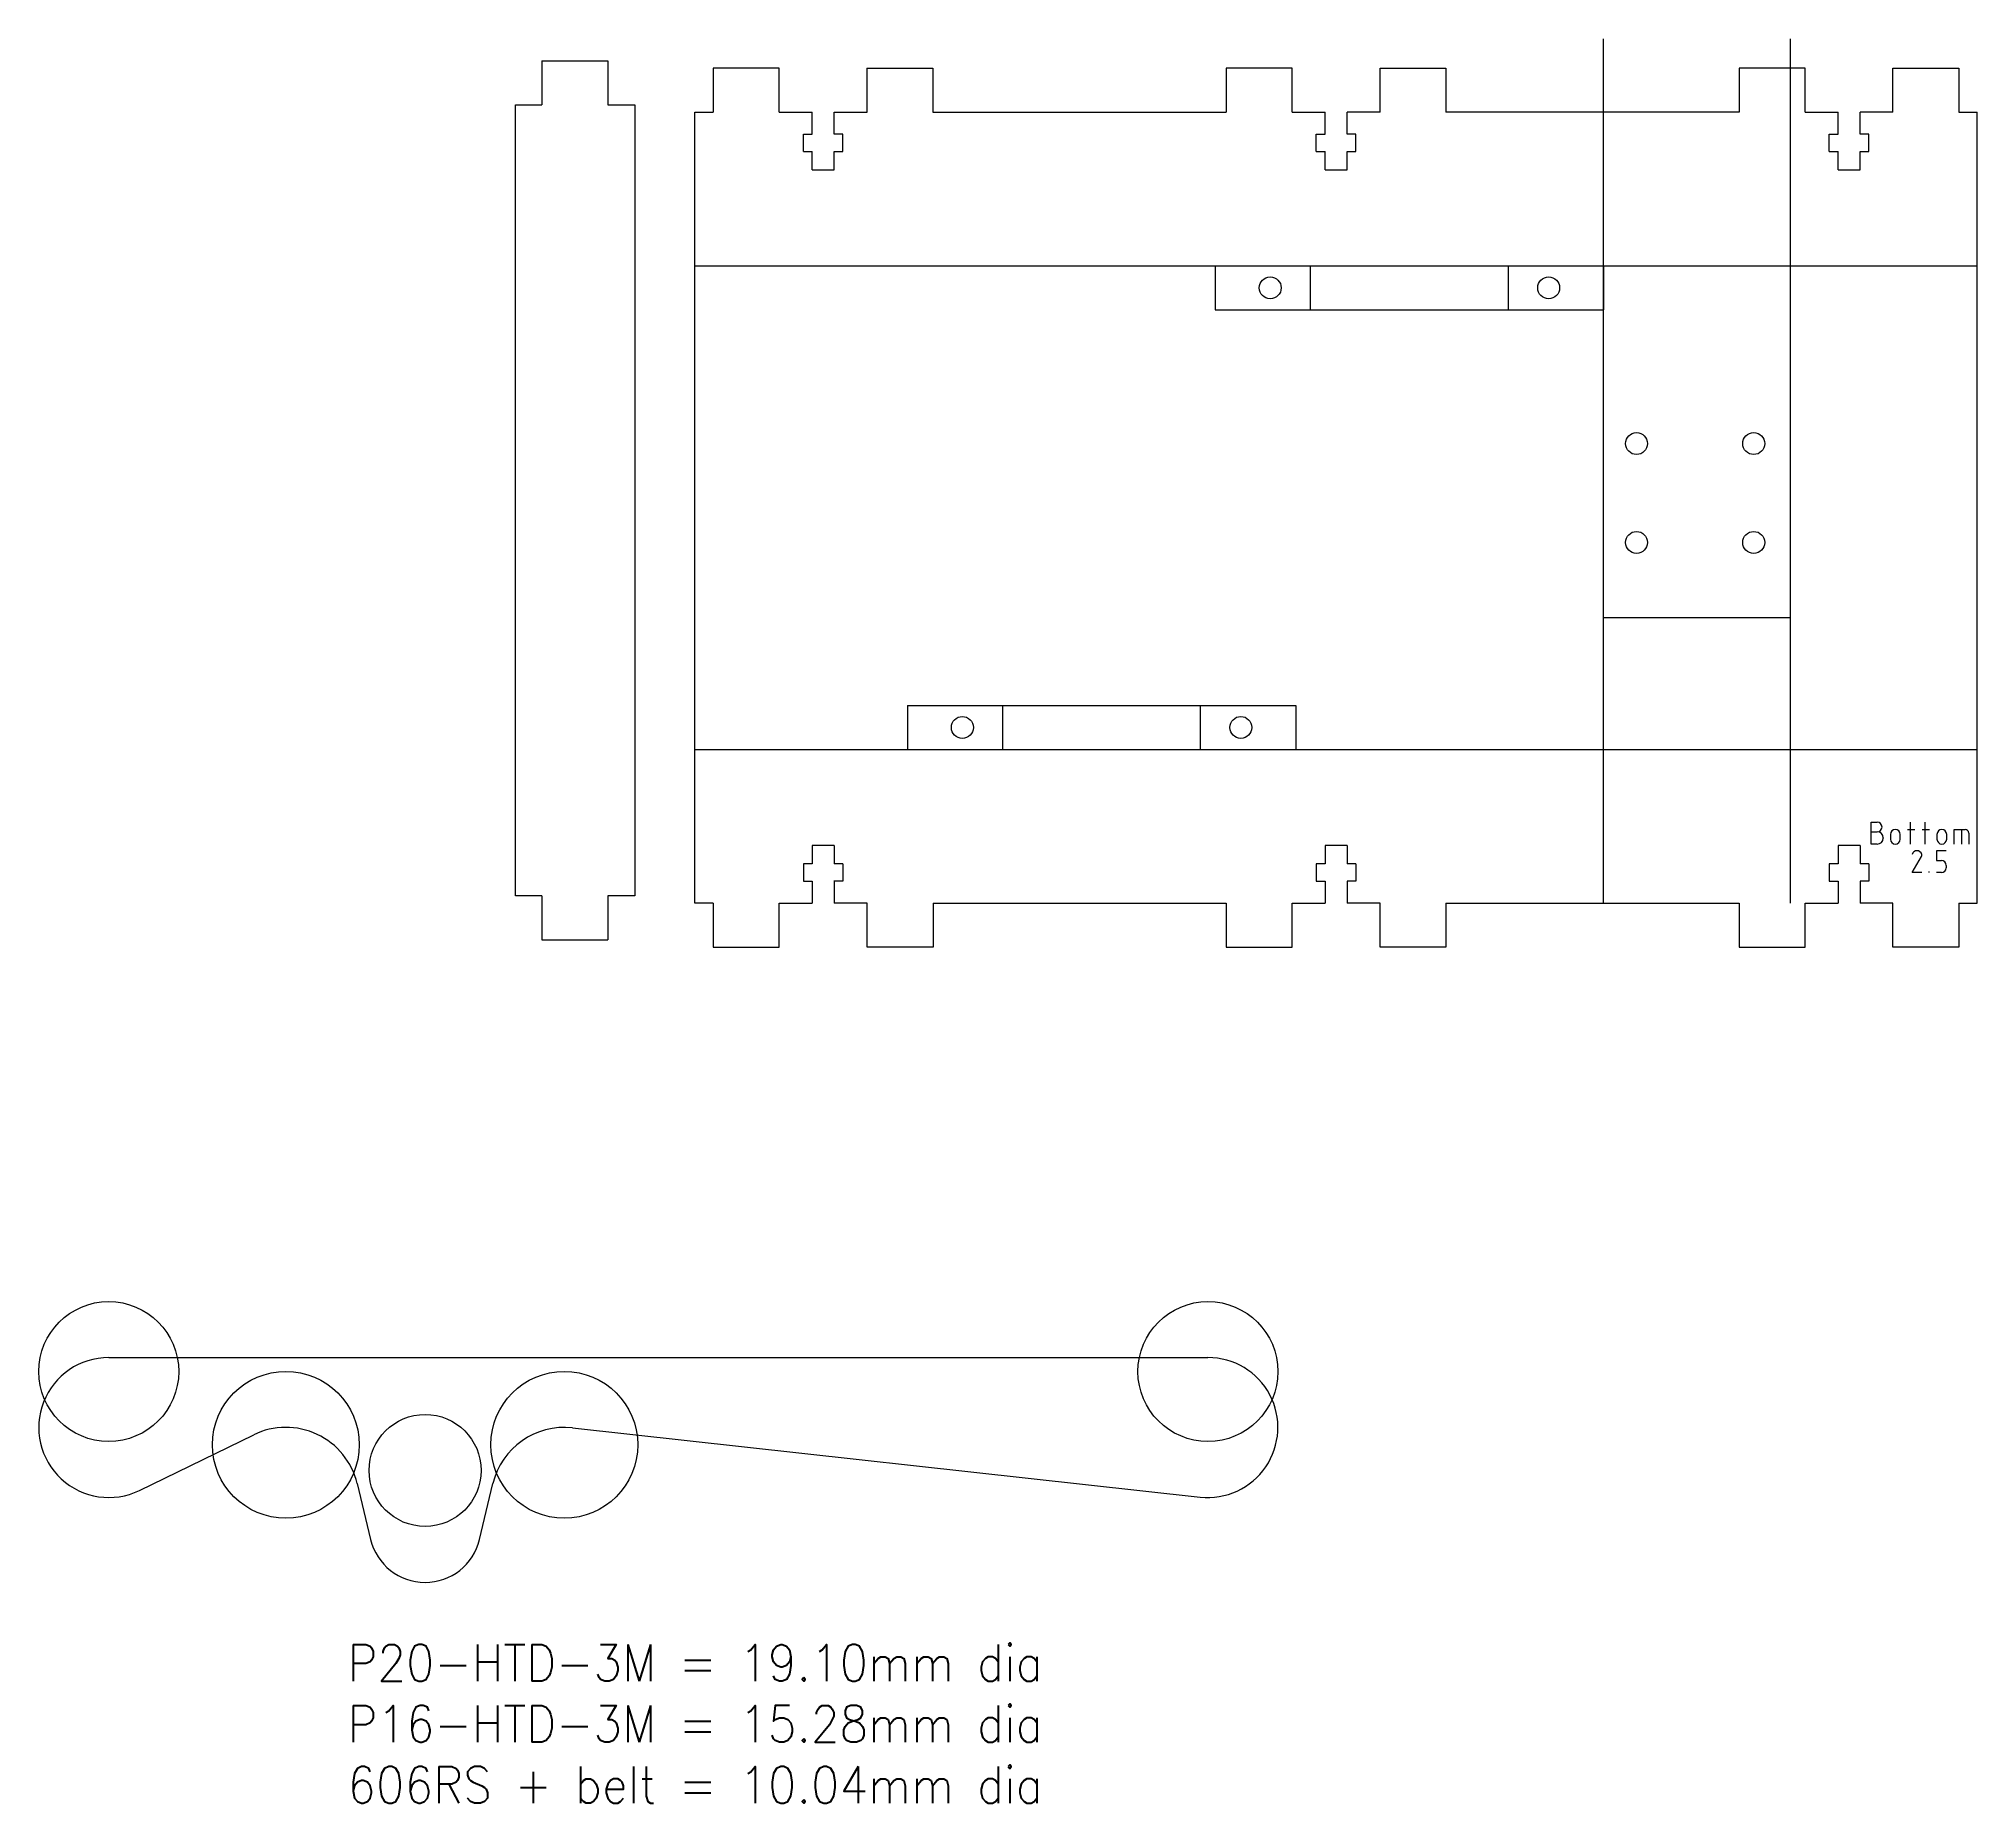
# Model space of a CAD drawing. Header units: millimetres. Extents: x -433 to 1405, y -416 to 1030.
# Drawn here: x 310.4 to 575, y -110.8 to 130 of the extents above; entities that cross this region are included whole.
import ezdxf

# ---------------------------------------------------------------- set-up
doc = ezdxf.new("R2010")
doc.units = ezdxf.units.MM
doc.layers.get('0').update_dxf_attribs({"lineweight": 25, "true_color": 0xffffff})
doc.styles.add('textstyle17', font='')
doc.styles.get('textstyle17').set_extended_font_data('Standard')

msp = doc.modelspace()

# ---------------------------------------------------------------- linework, layer by layer
at = {"color": 3, "true_color": 0x00ff00}
for p, q in [((523.99, 12), (523.99, 130)), ((549.49, 12), (549.49, 130)), ((399.99, 99), (574.99, 99)), ((470.99, 99), (483.99, 99)), ((471, 99), (471, 93)), ((510.99, 99), (523.99, 99)), ((524, 99), (524, 93)), ((471, 93), (484, 93)), ((511, 93), (524, 93)), ((523.99, 51), (549.49, 51)), ((428.99, 39), (441.99, 39)), ((428.99, 39), (428.99, 33)), ((468.99, 39), (481.99, 39)), ((481.99, 39), (481.99, 33)), ((399.99, 33), (574.99, 33)), ((428.96, 33), (441.96, 33)), ((468.96, 33), (481.96, 33))]:
    msp.add_line(p, q, dxfattribs=at)
for p, q in [((379.11, 127), (379.11, 121)), ((379.11, 127), (388.11, 127)), ((388.11, 127), (388.11, 121)), ((411.49, 126), (402.49, 126)), ((402.49, 126), (402.49, 120)), ((411.49, 120), (411.49, 126)), ((423.47, 126), (432.47, 126)), ((423.49, 120), (423.49, 126)), ((432.47, 126), (432.47, 120)), ((481.49, 126), (472.49, 126)), ((472.49, 126), (472.49, 120)), ((481.49, 120), (481.49, 126)), ((493.49, 126), (502.49, 126)), ((493.49, 120), (493.49, 126)), ((502.49, 126), (502.49, 120)), ((551.49, 126), (542.49, 126)), ((542.49, 126), (542.49, 120)), ((551.49, 120), (551.49, 126)), ((563.49, 126), (572.49, 126)), ((563.49, 120), (563.49, 126)), ((572.49, 126), (572.49, 120)), ((375.49, 13), (375.49, 121)), ((375.49, 121), (379.11, 121)), ((388.11, 121), (391.79, 121)), ((391.79, 121), (391.79, 13)), ((399.99, 12), (399.99, 120)), ((399.99, 120), (402.49, 120)), ((411.49, 120), (415.99, 120)), ((415.99, 117), (415.99, 120)), ((418.99, 120), (423.49, 120)), ((418.99, 117), (418.99, 120)), ((432.47, 120), (472.47, 120)), ((481.49, 120), (485.99, 120)), ((485.99, 117), (485.99, 120)), ((488.99, 117), (488.99, 120)), ((493.49, 120), (488.99, 120)), ((542.49, 120), (502.49, 120)), ((551.49, 120), (555.99, 120)), ((555.99, 117), (555.99, 120)), ((558.99, 117), (558.99, 120)), ((563.49, 120), (558.99, 120)), ((572.49, 120), (574.99, 120)), ((574.99, 12), (574.99, 120)), ((414.79, 114.6), (414.79, 117)), ((414.79, 117), (415.99, 117)), ((420.19, 117), (418.99, 117)), ((420.19, 114.6), (420.19, 117)), ((484.79, 114.6), (484.79, 117)), ((484.79, 117), (485.99, 117)), ((490.19, 117), (488.99, 117)), ((490.19, 114.6), (490.19, 117)), ((554.79, 114.6), (554.79, 117)), ((554.79, 117), (555.99, 117)), ((560.19, 117), (558.99, 117)), ((560.19, 114.6), (560.19, 117)), ((414.79, 114.6), (415.99, 114.6)), ((415.99, 112.1), (415.99, 114.6)), ((418.99, 112.1), (418.99, 114.6)), ((418.99, 114.6), (420.19, 114.6)), ((484.79, 114.6), (485.99, 114.6)), ((485.99, 112.1), (485.99, 114.6)), ((488.99, 112.1), (488.99, 114.6)), ((488.99, 114.6), (490.19, 114.6)), ((554.79, 114.6), (555.99, 114.6)), ((555.99, 112.1), (555.99, 114.6)), ((558.99, 112.1), (558.99, 114.6)), ((558.99, 114.6), (560.19, 114.6)), ((415.99, 112.1), (418.99, 112.1)), ((485.99, 112.1), (488.99, 112.1)), ((555.99, 112.1), (558.99, 112.1)), ((484, 93), (484, 99)), ((484, 99), (511, 99)), ((511, 93), (511, 99)), ((484, 93), (511, 93)), ((441.99, 33), (441.99, 39)), ((441.99, 39), (468.99, 39)), ((468.99, 33), (468.99, 39)), ((441.99, 33), (468.99, 33)), ((415.99, 19.9), (415.99, 17.4)), ((418.99, 19.9), (415.99, 19.9)), ((418.99, 19.9), (418.99, 17.4)), ((485.99, 19.9), (485.99, 17.4)), ((488.99, 19.9), (485.99, 19.9)), ((488.99, 19.9), (488.99, 17.4)), ((555.99, 19.9), (555.99, 17.4)), ((558.99, 19.9), (555.99, 19.9)), ((558.99, 19.9), (558.99, 17.4)), ((415.99, 17.4), (414.79, 17.4)), ((414.79, 17.4), (414.79, 15)), ((420.19, 17.4), (418.99, 17.4)), ((420.17, 17.4), (420.17, 15)), ((485.99, 17.4), (484.79, 17.4)), ((484.79, 17.4), (484.79, 15)), ((490.19, 17.4), (488.99, 17.4)), ((490.19, 17.4), (490.19, 15)), ((554.77, 17.4), (554.77, 15)), ((555.99, 17.4), (554.79, 17.4)), ((560.19, 17.4), (558.99, 17.4)), ((560.19, 17.4), (560.19, 15)), ((414.79, 15), (415.99, 15)), ((415.99, 15), (415.99, 12)), ((420.17, 15), (418.97, 15)), ((418.99, 15), (418.99, 12)), ((484.79, 15), (485.99, 15)), ((485.99, 15), (485.99, 12)), ((488.99, 15), (488.99, 12)), ((490.19, 15), (488.99, 15)), ((554.79, 15), (555.99, 15)), ((555.99, 15), (555.99, 12)), ((558.99, 15), (558.99, 12)), ((560.19, 15), (558.99, 15)), ((379.11, 13), (375.49, 13)), ((379.11, 13), (379.11, 7)), ((391.79, 13), (388.11, 13)), ((388.11, 13), (388.11, 7)), ((402.49, 12), (399.99, 12)), ((402.49, 12), (402.49, 6)), ((411.49, 6), (411.49, 12)), ((411.49, 12), (415.99, 12)), ((423.49, 12), (418.99, 12)), ((423.49, 6), (423.49, 12)), ((432.49, 12), (432.49, 6)), ((432.49, 12), (472.49, 12)), ((472.49, 12), (472.49, 6)), ((481.49, 6), (481.49, 12)), ((481.49, 12), (485.99, 12)), ((493.49, 12), (488.99, 12)), ((493.49, 6), (493.49, 12)), ((502.49, 12), (502.49, 6)), ((502.49, 12), (542.49, 12)), ((542.49, 12), (542.49, 6)), ((551.49, 6), (551.49, 12)), ((551.49, 12), (555.99, 12)), ((563.49, 12), (558.99, 12)), ((563.49, 6), (563.49, 12)), ((572.49, 12), (572.49, 6)), ((572.49, 12), (574.99, 12)), ((379.11, 7), (388.11, 7)), ((402.49, 6), (411.49, 6)), ((432.49, 6), (423.49, 6)), ((472.49, 6), (481.49, 6)), ((502.49, 6), (493.49, 6)), ((542.49, 6), (551.49, 6)), ((572.49, 6), (563.49, 6)), ((320, -50), (470, -50)), ((324.18, -68.14), (339.79, -60.54)), ((383.27, -59.59), (468.95, -69.04)), ((353.92, -67.21), (355.74, -74.83)), ((370.6, -74.83), (372.43, -67.21))]:
    msp.add_line(p, q)
at = {"color": 5, "true_color": 0x0000ff}
for p, q in [((560.49, 23.08), (561.32, 23.08)), ((560.49, 20.08), (560.49, 23.08)), ((560.49, 21.75), (561.35, 21.75)), ((563.15, 21.41), (563.15, 20.75)), ((564.49, 20.75), (564.49, 21.41)), ((565.49, 22.08), (566.49, 22.08)), ((565.82, 23.08), (565.82, 20.08)), ((567.49, 22.08), (568.49, 22.08)), ((567.82, 23.08), (567.82, 20.08)), ((569.49, 21.41), (569.49, 20.75)), ((570.82, 20.75), (570.82, 21.41)), ((571.82, 20.08), (571.82, 22.08)), ((571.82, 22.08), (573.32, 22.08)), ((572.82, 22.08), (572.82, 20.08)), ((573.82, 21.58), (573.82, 20.08)), ((561.35, 20.08), (560.49, 20.08)), ((562.15, 20.95), (562.15, 20.88)), ((567.41, 18.68), (567.41, 18.68)), ((570.76, 19.18), (569.43, 19.18)), ((569.43, 19.18), (569.43, 17.84)), ((566.1, 16.18), (567.38, 18.39)), ((567.43, 16.18), (566.1, 16.18)), ((567.38, 18.39), (567.38, 18.39)), ((568.43, 16.18), (568.43, 16.34)), ((569.43, 17.84), (570.1, 17.84)), ((570.1, 16.18), (569.43, 16.18)), ((570.76, 17.18), (570.76, 16.84))]:
    msp.add_line(p, q, dxfattribs=at)
for centre, radius in [((478.5, 96), 1.5), ((516.5, 96), 1.5), ((528.49, 74.75), 1.5), ((544.49, 74.75), 1.5), ((528.49, 61.25), 1.5), ((544.49, 61.25), 1.5), ((436.49, 36), 1.5), ((474.49, 36), 1.5), ((320, -51.91), 9.55), ((470, -51.91), 9.55), ((344.17, -61.91), 10.02), ((382.17, -61.91), 10.02), ((363.17, -65.41), 7.64)]:
    msp.add_circle(centre, radius)
for centre, radius, start, end in [((320, -59.55), 9.55, 90, 295.9518), ((470, -59.55), 9.55, 263.7048, 90), ((344.17, -69.55), 10.02, 13.4852, 115.9518), ((382.17, -69.55), 10.02, 83.7048, 166.5148), ((363.17, -73.05), 7.64, 193.4852, 346.5148)]:
    msp.add_arc(centre, radius, start, end)
for points in [[(561.99, 22.41), (561.99, 22.78), (561.69, 23.08), (561.32, 23.08)], [(561.32, 21.75), (561.69, 21.75), (561.99, 22.05), (561.99, 22.41)], [(562.15, 20.95), (562.15, 21.39), (561.79, 21.75), (561.35, 21.75)], [(563.82, 22.08), (563.45, 22.08), (563.15, 21.78), (563.15, 21.41)], [(564.49, 21.41), (564.49, 21.78), (564.19, 22.08), (563.82, 22.08)], [(570.15, 22.08), (569.78, 22.08), (569.49, 21.78), (569.49, 21.41)], [(570.82, 21.41), (570.82, 21.78), (570.52, 22.08), (570.15, 22.08)], [(573.82, 21.58), (573.82, 21.86), (573.59, 22.08), (573.32, 22.08)], [(561.35, 20.08), (561.79, 20.08), (562.15, 20.44), (562.15, 20.88)], [(563.15, 20.75), (563.15, 20.38), (563.45, 20.08), (563.82, 20.08)], [(563.82, 20.08), (564.19, 20.08), (564.49, 20.38), (564.49, 20.75)], [(566.76, 19.18), (566.45, 19.18), (566.19, 18.97), (566.12, 18.68)], [(567.41, 18.68), (567.33, 18.97), (567.07, 19.18), (566.76, 19.18)], [(567.38, 18.39), (567.41, 18.44), (567.43, 18.5), (567.43, 18.56)], [(567.43, 18.56), (567.43, 18.6), (567.42, 18.64), (567.41, 18.68)], [(569.49, 20.75), (569.49, 20.38), (569.78, 20.08), (570.15, 20.08)], [(570.15, 20.08), (570.52, 20.08), (570.82, 20.38), (570.82, 20.75)], [(570.76, 17.18), (570.76, 17.55), (570.46, 17.84), (570.1, 17.84)], [(570.1, 16.18), (570.46, 16.18), (570.76, 16.48), (570.76, 16.84)]]:
    msp.add_open_spline(points, degree=3, dxfattribs=at)

# ---------------------------------------------------------------- texts
at = {"insert": (400, -100), "char_height": 1, "attachment_point": 5, "style": 'textstyle17'}
msp.add_mtext('\\H5;P20-HTD-3M = 19.10mm dia\\PP16-HTD-3M = 15.28mm dia\\P606RS + belt = 10.04mm dia', dxfattribs=at)

doc.saveas('drawing.dxf')
